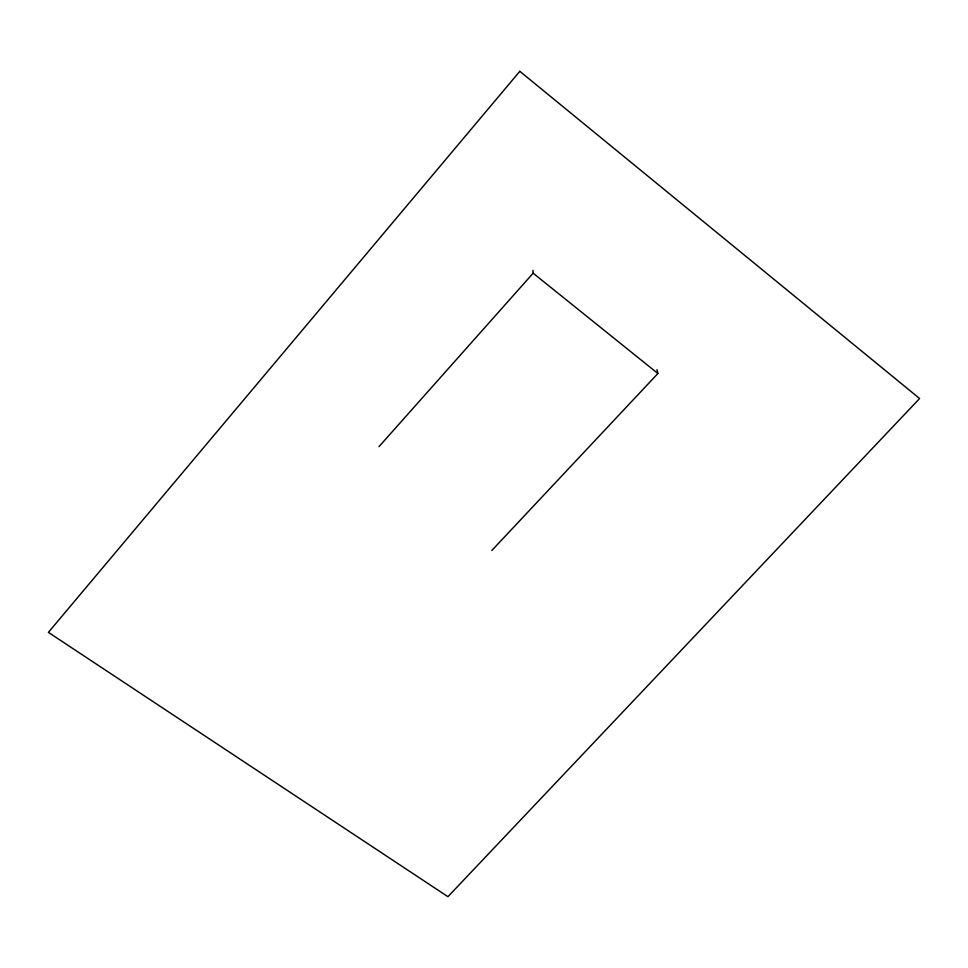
<?xml version="1.0" encoding="UTF-8"?>
<svg xmlns="http://www.w3.org/2000/svg" width="968" height="968" viewBox="0 0 968 968"><rect width="100%" height="100%" fill="white"/><g stroke="black" fill="none" stroke-linecap="round" stroke-linejoin="round"><path stroke-width="1.45" d="M379.008 446.635L533.138 273.194L532.932 270.362M491.78 550.526L657.901 373.503L656.982 369.631M533.138 273.194L657.901 373.503M519.816 71.305L48.4 632.37L447.942 896.695L919.6 398.526L519.816 71.305"/></g></svg>
